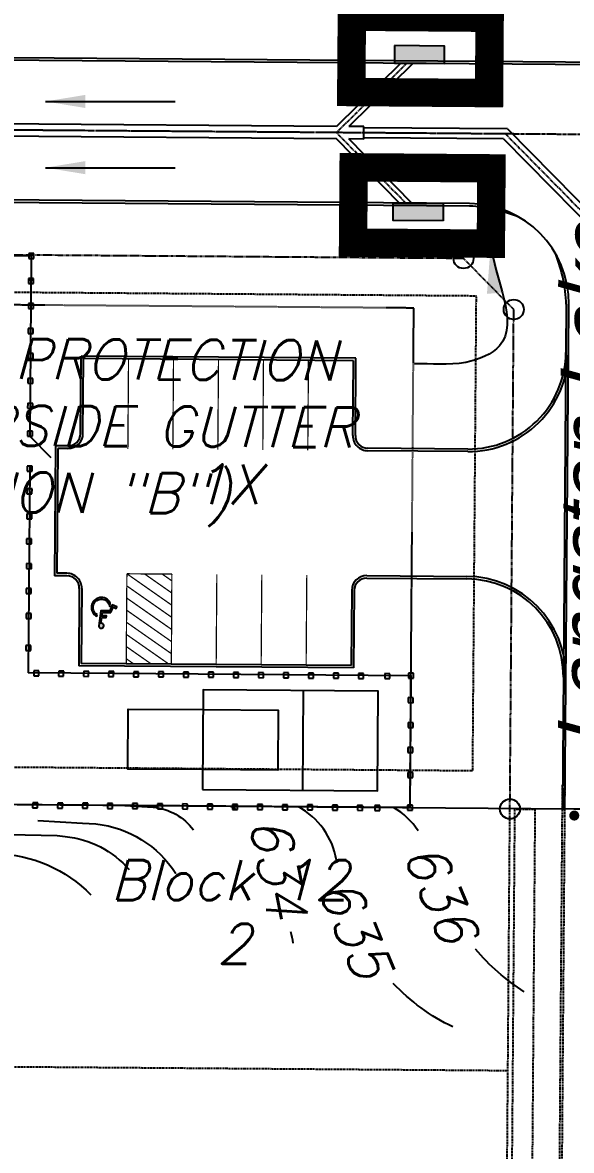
# Model space of a CAD drawing. Header units: feet. Extents: x 2342011 to 2344534, y 7042650 to 7044478.
# Drawn here: x 2342865.9 to 2342975.7, y 7042893.4 to 7043119.2 of the extents above; entities that cross this region are included whole.
import ezdxf
from ezdxf.enums import TextEntityAlignment as Align

# ---------------------------------------------------------------- set-up
doc = ezdxf.new("R2010")
doc.units = ezdxf.units.FT
doc.header["$MEASUREMENT"] = 0
for name, pattern in [('CNTR50', [0.9, 0.75, -0.05, 0.05, -0.05]), ('DEMO12', [0.09375, 0.03125, -0.0625]), ('HIDDEN2', [0.1875, 0.125, -0.0625]), ('HIDN50', [0.1875, 0.125, -0.0625]), ('PHNTM33', [1.16, 0.66, -0.1, 0.1, -0.1, 0.1, -0.1])]:
    doc.linetypes.add(name, pattern=pattern)
for name, color, linetype in [('CONT-MJR-revised', 1, 'Continuous'), ('CONT-MNR-revised', 4, 'Continuous'), ('f-curb b', 251, 'HIDN50'), ('f-curb f', 251, 'HIDN50'), ('f-lot', 251, 'HIDN50'), ('f-lot 100', 251, 'HIDN50'), ('f-row', 251, 'HIDN50'), ('f-sidewalk', 251, 'HIDN50'), ('p-amenity', 7, 'Continuous'), ('p-barricade', 3, 'Continuous'), ('p-bl', 6, 'DEMO12'), ('p-boundary ph 1B', 1, 'Continuous'), ('p-cl', 7, 'CNTR50'), ('p-cl tick', 2, 'Continuous'), ('p-cont 5', 1, 'Continuous'), ('p-curb-b 1B', 55, 'Continuous'), ('p-curb-f 1B', 4, 'Continuous'), ('p-ease', 2, 'HIDN50'), ('P-FLOW-ARROW', 4, 'Continuous'), ('p-lot 100 1B', 2, 'Continuous'), ('p-row', 5, 'PHNTM33'), ('p-sd 1b', 4, 'Continuous'), ('p-sd cl 1b', 7, 'PHNTM33'), ('p-sd inlets 1b', 4, 'Continuous'), ('p-silt fence', 3, 'HIDDEN2'), ('P-streetnames', 3, 'Continuous'), ('p-text', 4, 'Continuous')]:
    doc.layers.add(name, color=color, linetype=linetype)
doc.styles.add('ls80', font='simplex', dxfattribs={"oblique": 15, "height": 8})
doc.styles.get("Standard").update_dxf_attribs({"font": 'Simplex.shx'})
doc.styles.add('TB', font='tb-ld.shx', dxfattribs={"oblique": 15, "height": 36})
doc.dimstyles.get("Standard").update_dxf_attribs({"dimtxt": 0.18, "dimasz": 0.18, "dimexe": 0.18, "dimexo": 0.0625, "dimgap": 0.09, "dimtad": 0, "dimtih": 1, "dimtoh": 1, "dimdec": 4, "dimzin": 0, "dimdsep": 46, "dimtxsty": 'Standard', "dimcen": 0.09, "dimadec": 0, "dimazin": 0, "dimtfac": 1, "dimtdec": 4, "dimtofl": 0, "dimtmove": 0, "dimatfit": 3, "dimfxl": 0, "dimtolj": 1, "dimtzin": 0, "dimarcsym": 0})

# ---------------------------------------------------------------- blocks, each defined once
blk = doc.blocks.new('barricade')
at = {"layer": 'p-barricade'}
blk.add_line((-9.77, 10.03), (9.77, -10.03), dxfattribs=at)
at = {"layer": 'p-barricade', "const_width": 1}
for points in [[(-6.79, 9.24, 1), (-7.75, 9.51, 1)], [(-1.1, 3.4, 1), (-2.06, 3.68, 1)], [(4.34, -2.18, 1), (3.38, -1.9, 1)], [(9.9, -7.88, 1), (8.94, -7.6, 1)]]:
    blk.add_lwpolyline(points, format="xyb", close=True, dxfattribs=at)

msp = doc.modelspace()

# ---------------------------------------------------------------- hatches: boundary and pattern name
at = {"layer": 'p-amenity'}
h = msp.add_hatch(color=256, dxfattribs=at)
edge = h.paths.add_edge_path()
edge.add_line((2342883.53999, 7043001.06595), (2342884.01436, 7043002.16005))
edge.add_line((2342884.01436, 7043002.16005), (2342884.62632, 7043001.89473))
edge.add_line((2342884.62632, 7043001.89473), (2342884.7589, 7043002.20052))
edge.add_line((2342884.7589, 7043002.20052), (2342883.84142, 7043002.59831))
edge.add_line((2342883.84142, 7043002.59831), (2342883.32228, 7043001.40093))
edge.add_line((2342883.32228, 7043001.40093), (2342881.57233, 7043001.41437))
edge.add_line((2342881.57233, 7043001.41437), (2342881.13261, 7042998.41766))
edge.add_arc((2342881.63259, 7042998.41382), 0.5, 539.5600739, 820.5506731)
edge.add_line((2342881.54104, 7042998.90537), (2342881.71339, 7043000.07995))
edge.add_line((2342881.71339, 7043000.07995), (2342882.64536, 7043000.07279))
edge.add_line((2342882.64536, 7043000.07279), (2342882.64792, 7043000.40608))
edge.add_line((2342882.64792, 7043000.40608), (2342881.76225, 7043000.41288))
edge.add_line((2342881.76225, 7043000.41288), (2342881.85997, 7043001.07885))
edge.add_line((2342881.85997, 7043001.07885), (2342883.53999, 7043001.06595))
edge = h.paths.add_edge_path()
edge.add_arc((2342881.66075, 7043002.08041), 1.6667, 7.323428, 238.4185888, ccw=False)
edge.add_line((2342883.31385, 7043002.29287), (2342883.42178, 7043003.02843))
edge.add_arc((2342881.66075, 7043002.08041), 2, 388.2950121, 602.4598534)
edge.add_line((2342880.73601, 7043000.30704), (2342880.78788, 7043000.66055))
at = {"layer": 'p-sd inlets 1b'}
for points in [[(2342940.31223, 7043114.55029), (2342940.28536, 7043111.05039), (2342950.28507, 7043110.97361), (2342950.31194, 7043114.47351)], [(2342950.04321, 7043079.47454), (2342940.0435, 7043079.55132), (2342940.07037, 7043083.05122), (2342950.07008, 7043082.97444)]]:
    msp.add_hatch(color=256, dxfattribs=at).paths.add_polyline_path(points)

# ---------------------------------------------------------------- linework, layer by layer
at = {"layer": 'CONT-MJR-revised', "elevation": 635}
for points in [[(2342928.74478, 7042950.91521, -0.003568228), (2342928.68097, 7042951.50838, 0.232720275), (2342921.01352, 7042962.19655)], [(2342951.98551, 7042918.09486, -0.089260792), (2342940.02884, 7042926.82804, -0.089260792)]]:
    msp.add_lwpolyline(points, format="xyb", dxfattribs=at)
at = {"layer": 'CONT-MNR-revised'}
for points, elevation in [([(2342813.82586, 7043016.92286), (2342809.62188, 7042969.42979), (2342809.46347, 7042966.17345, 0.439322555), (2342818.59841, 7042957.59153), (2342872.77727, 7042956.40916), (2342874.44168, 7042956.24173, -0.191404613), (2342887.19892, 7042949.62466)], 631), ([(2342885.18709, 7042962.47562), (2342892.0288, 7042962.07903, -0.21020184), (2342900.08337, 7042957.5899)], 633), ([(2342908.4672, 7042961.79342, 0.016536524), (2342907.4585, 7042962.30214)], 634), ([(2342945.0325, 7042957.38203, 0.114827471), (2342940.11609, 7042962.04775)], 636), ([(2342877.8448, 7042958.89955), (2342880.57009, 7042958.74157, -0.227742517), (2342896.54283, 7042948.80576)], 632), ([(2342920.04673, 7042934.88999, -0.000164952), (2342919.59334, 7042937.15825, -0.000164952)], 634), ([(2342966.26002, 7042925.16665, -0.074867562), (2342956.48163, 7042933.67398, -0.074867562)], 636)]:
    msp.add_lwpolyline(points, format="xyb", dxfattribs=dict(at, elevation=elevation))
at = {"layer": 'CONT-MNR-revised', "elevation": 632}
msp.add_lwpolyline([(2342868.92046, 7042959.41687), (2342877.8448, 7042958.89955)], dxfattribs=at)
at = {"layer": 'f-curb b'}
msp.add_line((2342972.36655, 7042761.72551), (2342973.94007, 7042966.65554), dxfattribs=at)
at = {"layer": 'f-curb f'}
msp.add_line((2342972.86654, 7042761.72167), (2342974.44006, 7042966.6517), dxfattribs=at)
at = {"layer": 'f-lot', "flags": 128}
msp.add_lwpolyline([(2342962.99954, 7042909.3222), (2342853.00278, 7042910.16679)], dxfattribs=at)
at = {"layer": 'f-row'}
msp.add_line((2342961.86686, 7042761.80613), (2342963.40199, 7042961.73634), dxfattribs=at)
at = {"layer": 'f-sidewalk'}
for p, q in [((2342962.86683, 7042761.79846), (2342964.40197, 7042961.73026)), ((2342964.40197, 7042961.73026), (2342968.4019, 7042961.70594)), ((2342968.4019, 7042961.70594), (2342966.86672, 7042761.76774))]:
    msp.add_line(p, q, dxfattribs=at)
at = {"layer": 'p-amenity'}
for p, q in [((2342814.25555, 7043072.88469), (2342867.63508, 7043072.47487)), ((2342867.13871, 7043072.94963), (2342867.13103, 7043071.94966)), ((2342868.13868, 7043072.94195), (2342867.13871, 7043072.94963)), ((2342868.131, 7043071.94198), (2342868.13868, 7043072.94195)), ((2342867.13103, 7043071.94966), (2342868.131, 7043071.94198)), ((2342867.63508, 7043072.47487), (2342867.35768, 7043036.34704)), ((2342867.10032, 7043067.94978), (2342867.09264, 7043066.94981)), ((2342867.09264, 7043066.94981), (2342868.09261, 7043066.94213)), ((2342868.10029, 7043067.9421), (2342867.10032, 7043067.94978)), ((2342868.09261, 7043066.94213), (2342868.10029, 7043067.9421)), ((2342867.06193, 7043062.94993), (2342867.05425, 7043061.94995)), ((2342867.05425, 7043061.94995), (2342868.05422, 7043061.94228)), ((2342868.0619, 7043062.94225), (2342867.06193, 7043062.94993)), ((2342868.05422, 7043061.94228), (2342868.0619, 7043062.94225)), ((2342867.02354, 7043057.95007), (2342867.01586, 7043056.9501)), ((2342867.01586, 7043056.9501), (2342868.01583, 7043056.94242)), ((2342868.02351, 7043057.94239), (2342867.02354, 7043057.95007)), ((2342868.01583, 7043056.94242), (2342868.02351, 7043057.94239)), ((2342866.98515, 7043052.95022), (2342866.97747, 7043051.95025)), ((2342867.98512, 7043052.94254), (2342866.98515, 7043052.95022)), ((2342867.97744, 7043051.94257), (2342867.98512, 7043052.94254)), ((2342866.97747, 7043051.95025), (2342867.97744, 7043051.94257)), ((2342877.47656, 7043036.89827), (2342877.59557, 7043052.39781)), ((2342932.59395, 7043051.97552), (2342877.59557, 7043052.39781)), ((2342877.97654, 7043036.89443), (2342878.09171, 7043051.89399)), ((2342932.09012, 7043051.47937), (2342878.09171, 7043051.89399)), ((2342931.97495, 7043036.47981), (2342932.09012, 7043051.47937)), ((2342932.47494, 7043036.47597), (2342932.59395, 7043051.97552)), ((2342866.94676, 7043047.95037), (2342866.93908, 7043046.9504)), ((2342867.94673, 7043047.94269), (2342866.94676, 7043047.95037)), ((2342867.93905, 7043046.94272), (2342867.94673, 7043047.94269)), ((2342866.93908, 7043046.9504), (2342867.93905, 7043046.94272)), ((2342866.90837, 7043042.95051), (2342866.90069, 7043041.95054)), ((2342866.90069, 7043041.95054), (2342867.90066, 7043041.94287)), ((2342867.90834, 7043042.94284), (2342866.90837, 7043042.95051)), ((2342867.90066, 7043041.94287), (2342867.90834, 7043042.94284)), ((2342866.86537, 7043037.35085), (2342866.85769, 7043036.35088)), ((2342867.86534, 7043037.34317), (2342866.86537, 7043037.35085)), ((2342867.85766, 7043036.3432), (2342867.86534, 7043037.34317)), ((2342866.85769, 7043036.35088), (2342867.85766, 7043036.3432)), ((2342867.35768, 7043036.34704), (2342871.56762, 7043032.07195)), ((2342872.45751, 7043034.43673), (2342872.25788, 7043008.4375)), ((2342874.95744, 7043034.41754), (2342872.45751, 7043034.43673)), ((2342872.95366, 7043033.93291), (2342872.7617, 7043008.93364)), ((2342874.9536, 7043033.91755), (2342872.95366, 7043033.93291)), ((2342954.95124, 7043033.3033), (2342934.95183, 7043033.45687)), ((2342954.95508, 7043033.80329), (2342934.95567, 7043033.95685)), ((2342866.81162, 7043030.35106), (2342866.80395, 7043029.35109)), ((2342867.81159, 7043030.34338), (2342866.81162, 7043030.35106)), ((2342867.31161, 7043030.34722), (2342866.99431, 7042989.02338)), ((2342867.80392, 7043029.34341), (2342867.81159, 7043030.34338)), ((2342866.80395, 7043029.35109), (2342867.80392, 7043029.34341)), ((2342866.77707, 7043025.85128), (2342866.7694, 7043024.85131)), ((2342867.77704, 7043025.8436), (2342866.77707, 7043025.85128)), ((2342867.76937, 7043024.84363), (2342867.77704, 7043025.8436)), ((2342866.7694, 7043024.85131), (2342867.76937, 7043024.84363)), ((2342866.73868, 7043020.85142), (2342866.731, 7043019.85145)), ((2342867.73865, 7043020.84375), (2342866.73868, 7043020.85142)), ((2342867.73098, 7043019.84378), (2342867.73865, 7043020.84375)), ((2342866.731, 7043019.85145), (2342867.73098, 7043019.84378)), ((2342866.70029, 7043015.85157), (2342866.69261, 7043014.8516)), ((2342866.69261, 7043014.8516), (2342867.69258, 7043014.84392)), ((2342867.70026, 7043015.84389), (2342866.70029, 7043015.85157)), ((2342867.69258, 7043014.84392), (2342867.70026, 7043015.84389)), ((2342866.6619, 7043010.85172), (2342866.65422, 7043009.85175)), ((2342866.65422, 7043009.85175), (2342867.65419, 7043009.84407)), ((2342867.66187, 7043010.84404), (2342866.6619, 7043010.85172)), ((2342867.65419, 7043009.84407), (2342867.66187, 7043010.84404)), ((2342874.75781, 7043008.4183), (2342872.25788, 7043008.4375)), ((2342874.76164, 7043008.91829), (2342872.7617, 7043008.93364)), ((2342934.75604, 7043007.95762), (2342954.75545, 7043007.80406)), ((2342934.75988, 7043008.4576), (2342954.75929, 7043008.30404)), ((2342866.62351, 7043005.85187), (2342866.61583, 7043004.8519)), ((2342867.62348, 7043005.84419), (2342866.62351, 7043005.85187)), ((2342867.6158, 7043004.84422), (2342867.62348, 7043005.84419)), ((2342877.23854, 7043005.89918), (2342877.11953, 7042990.39964)), ((2342877.73852, 7043005.89534), (2342877.62335, 7042990.89578)), ((2342931.73693, 7043005.48073), (2342931.62176, 7042990.48117)), ((2342932.23692, 7043005.47689), (2342932.1179, 7042989.97734)), ((2342866.61583, 7043004.8519), (2342867.6158, 7043004.84422)), ((2342866.58512, 7043000.85201), (2342866.57744, 7042999.85204)), ((2342867.58509, 7043000.84434), (2342866.58512, 7043000.85201)), ((2342867.57741, 7042999.84437), (2342867.58509, 7043000.84434)), ((2342866.57744, 7042999.85204), (2342867.57741, 7042999.84437)), ((2342866.53598, 7042994.45189), (2342866.5283, 7042993.45192)), ((2342867.53595, 7042994.44421), (2342866.53598, 7042994.45189)), ((2342867.52827, 7042993.44424), (2342867.53595, 7042994.44421)), ((2342866.5283, 7042993.45192), (2342867.52827, 7042993.44424)), ((2342868.11594, 7042989.37401), (2342868.10826, 7042988.37404)), ((2342869.11591, 7042989.36634), (2342868.11594, 7042989.37401)), ((2342869.10823, 7042988.36637), (2342869.11591, 7042989.36634)), ((2342873.11579, 7042989.33562), (2342873.10811, 7042988.33565)), ((2342874.11576, 7042989.32795), (2342873.11579, 7042989.33562)), ((2342874.10808, 7042988.32798), (2342874.11576, 7042989.32795)), ((2342932.1179, 7042989.97734), (2342877.11953, 7042990.39964)), ((2342931.62176, 7042990.48117), (2342877.62335, 7042990.89578)), ((2342878.11564, 7042989.29723), (2342878.10797, 7042988.29726)), ((2342879.11561, 7042989.28956), (2342878.11564, 7042989.29723)), ((2342879.10794, 7042988.28958), (2342879.11561, 7042989.28956)), ((2342883.1155, 7042989.25884), (2342883.10782, 7042988.25887)), ((2342884.11547, 7042989.25116), (2342883.1155, 7042989.25884)), ((2342884.10779, 7042988.25119), (2342884.11547, 7042989.25116)), ((2342888.11535, 7042989.22045), (2342888.10767, 7042988.22048)), ((2342889.11532, 7042989.21277), (2342888.11535, 7042989.22045)), ((2342889.10764, 7042988.2128), (2342889.11532, 7042989.21277)), ((2342943.60634, 7042988.42661), (2342866.99431, 7042989.02338)), ((2342868.10826, 7042988.37404), (2342869.10823, 7042988.36637)), ((2342873.10811, 7042988.33565), (2342874.10808, 7042988.32798)), ((2342878.10797, 7042988.29726), (2342879.10794, 7042988.28958)), ((2342883.10782, 7042988.25887), (2342884.10779, 7042988.25119)), ((2342888.10767, 7042988.22048), (2342889.10764, 7042988.2128)), ((2342893.1152, 7042989.18206), (2342893.10752, 7042988.18209)), ((2342893.10752, 7042988.18209), (2342894.10749, 7042988.17441)), ((2342894.11517, 7042989.17438), (2342893.1152, 7042989.18206)), ((2342894.10749, 7042988.17441), (2342894.11517, 7042989.17438)), ((2342898.11505, 7042989.14367), (2342898.10738, 7042988.1437)), ((2342898.10738, 7042988.1437), (2342899.10735, 7042988.13602)), ((2342899.11502, 7042989.13599), (2342898.11505, 7042989.14367)), ((2342899.10735, 7042988.13602), (2342899.11502, 7042989.13599)), ((2342903.11491, 7042989.10528), (2342903.10723, 7042988.10531)), ((2342903.10723, 7042988.10531), (2342904.1072, 7042988.09763)), ((2342904.11488, 7042989.0976), (2342903.11491, 7042989.10528)), ((2342904.1072, 7042988.09763), (2342904.11488, 7042989.0976)), ((2342908.11476, 7042989.06689), (2342908.10708, 7042988.06692)), ((2342908.10708, 7042988.06692), (2342909.10705, 7042988.05924)), ((2342909.11473, 7042989.05921), (2342908.11476, 7042989.06689)), ((2342909.10705, 7042988.05924), (2342909.11473, 7042989.05921)), ((2342913.11461, 7042989.0285), (2342913.10693, 7042988.02853)), ((2342913.10693, 7042988.02853), (2342914.1069, 7042988.02085)), ((2342914.11458, 7042989.02082), (2342913.11461, 7042989.0285)), ((2342914.1069, 7042988.02085), (2342914.11458, 7042989.02082)), ((2342918.11446, 7042988.99011), (2342918.10679, 7042987.99014)), ((2342918.10679, 7042987.99014), (2342919.10676, 7042987.98246)), ((2342919.11443, 7042988.98243), (2342918.11446, 7042988.99011)), ((2342919.10676, 7042987.98246), (2342919.11443, 7042988.98243)), ((2342923.11432, 7042988.95172), (2342923.10664, 7042987.95175)), ((2342923.10664, 7042987.95175), (2342924.10661, 7042987.94407)), ((2342924.11429, 7042988.94404), (2342923.11432, 7042988.95172)), ((2342924.10661, 7042987.94407), (2342924.11429, 7042988.94404)), ((2342928.11417, 7042988.91333), (2342928.10649, 7042987.91336)), ((2342928.10649, 7042987.91336), (2342929.10646, 7042987.90568)), ((2342929.11414, 7042988.90565), (2342928.11417, 7042988.91333)), ((2342929.10646, 7042987.90568), (2342929.11414, 7042988.90565)), ((2342933.11402, 7042988.87494), (2342933.10634, 7042987.87497)), ((2342933.10634, 7042987.87497), (2342934.10631, 7042987.86729)), ((2342934.11399, 7042988.86726), (2342933.11402, 7042988.87494)), ((2342934.10631, 7042987.86729), (2342934.11399, 7042988.86726)), ((2342938.3555, 7042988.8345), (2342938.34782, 7042987.83453)), ((2342938.34782, 7042987.83453), (2342939.34779, 7042987.82685)), ((2342939.35547, 7042988.82682), (2342938.3555, 7042988.8345)), ((2342939.34779, 7042987.82685), (2342939.35547, 7042988.82682)), ((2342943.11019, 7042988.93043), (2342943.10251, 7042987.93046)), ((2342943.10251, 7042987.93046), (2342944.10248, 7042987.92278)), ((2342944.11016, 7042988.92275), (2342943.11019, 7042988.93043)), ((2342943.60634, 7042988.42661), (2342943.4036, 7042962.02214)), ((2342944.10248, 7042987.92278), (2342944.11016, 7042988.92275)), ((2342943.07253, 7042984.02542), (2342943.06485, 7042983.02545)), ((2342943.06485, 7042983.02545), (2342944.06482, 7042983.01777)), ((2342944.0725, 7042984.01774), (2342943.07253, 7042984.02542)), ((2342944.06482, 7042983.01777), (2342944.0725, 7042984.01774)), ((2342943.03414, 7042979.02557), (2342943.02646, 7042978.02559)), ((2342943.02646, 7042978.02559), (2342944.02643, 7042978.01792)), ((2342944.03411, 7042979.01789), (2342943.03414, 7042979.02557)), ((2342944.02643, 7042978.01792), (2342944.03411, 7042979.01789)), ((2342942.99575, 7042974.02571), (2342942.98807, 7042973.02574)), ((2342943.99572, 7042974.01803), (2342942.99575, 7042974.02571)), ((2342943.98804, 7042973.01806), (2342943.99572, 7042974.01803)), ((2342942.98807, 7042973.02574), (2342943.98804, 7042973.01806)), ((2342942.95736, 7042969.02586), (2342942.94968, 7042968.02589)), ((2342943.95733, 7042969.01818), (2342942.95736, 7042969.02586)), ((2342943.94965, 7042968.01821), (2342943.95733, 7042969.01818)), ((2342942.94968, 7042968.02589), (2342943.94965, 7042968.01821)), ((2342943.4036, 7042962.02214), (2342813.41209, 7042963.03472)), ((2342867.9132, 7042962.96955), (2342867.90552, 7042961.96958)), ((2342868.91317, 7042962.96187), (2342867.9132, 7042962.96955)), ((2342868.90549, 7042961.9619), (2342868.91317, 7042962.96187)), ((2342872.91305, 7042962.93116), (2342872.90537, 7042961.93119)), ((2342873.91302, 7042962.92348), (2342872.91305, 7042962.93116)), ((2342873.90534, 7042961.92351), (2342873.91302, 7042962.92348)), ((2342877.9129, 7042962.89277), (2342877.90522, 7042961.8928)), ((2342878.91287, 7042962.88509), (2342877.9129, 7042962.89277)), ((2342878.90519, 7042961.88512), (2342878.91287, 7042962.88509)), ((2342882.91275, 7042962.85438), (2342882.90508, 7042961.85441)), ((2342883.91272, 7042962.8467), (2342882.91275, 7042962.85438)), ((2342883.90505, 7042961.84673), (2342883.91272, 7042962.8467)), ((2342887.91261, 7042962.81599), (2342887.90493, 7042961.81602)), ((2342888.91258, 7042962.80831), (2342887.91261, 7042962.81599)), ((2342888.9049, 7042961.80834), (2342888.91258, 7042962.80831)), ((2342892.91246, 7042962.7776), (2342892.90478, 7042961.77763)), ((2342893.91243, 7042962.76992), (2342892.91246, 7042962.7776)), ((2342893.90475, 7042961.76995), (2342893.91243, 7042962.76992)), ((2342897.91231, 7042962.73921), (2342897.90463, 7042961.73924)), ((2342898.91228, 7042962.73153), (2342897.91231, 7042962.73921)), ((2342898.9046, 7042961.73156), (2342898.91228, 7042962.73153)), ((2342902.91216, 7042962.70082), (2342902.90449, 7042961.70085)), ((2342903.91214, 7042962.69314), (2342902.91216, 7042962.70082)), ((2342903.90446, 7042961.69317), (2342903.91214, 7042962.69314)), ((2342907.91202, 7042962.66243), (2342907.90434, 7042961.66246)), ((2342908.91199, 7042962.65475), (2342907.91202, 7042962.66243)), ((2342908.90431, 7042961.65478), (2342908.91199, 7042962.65475)), ((2342912.91187, 7042962.62404), (2342912.90419, 7042961.62406)), ((2342913.91184, 7042962.61636), (2342912.91187, 7042962.62404)), ((2342913.90416, 7042961.61639), (2342913.91184, 7042962.61636)), ((2342917.91172, 7042962.58565), (2342917.90404, 7042961.58567)), ((2342918.91169, 7042962.57797), (2342917.91172, 7042962.58565)), ((2342918.90402, 7042961.578), (2342918.91169, 7042962.57797)), ((2342922.91158, 7042962.54725), (2342922.9039, 7042961.54728)), ((2342923.91155, 7042962.53958), (2342922.91158, 7042962.54725)), ((2342923.90387, 7042961.53961), (2342923.91155, 7042962.53958)), ((2342927.91143, 7042962.50886), (2342927.90375, 7042961.50889)), ((2342928.9114, 7042962.50119), (2342927.91143, 7042962.50886)), ((2342928.90372, 7042961.50122), (2342928.9114, 7042962.50119)), ((2342932.91128, 7042962.47047), (2342932.9036, 7042961.4705)), ((2342933.91125, 7042962.4628), (2342932.91128, 7042962.47047)), ((2342933.90357, 7042961.46283), (2342933.91125, 7042962.4628)), ((2342936.37694, 7042962.44386), (2342936.36926, 7042961.44389)), ((2342937.37691, 7042962.43619), (2342936.37694, 7042962.44386)), ((2342937.36924, 7042961.43621), (2342937.37691, 7042962.43619)), ((2342942.90745, 7042962.52596), (2342942.89977, 7042961.52599)), ((2342943.90742, 7042962.51829), (2342942.90745, 7042962.52596)), ((2342943.89974, 7042961.51832), (2342943.90742, 7042962.51829)), ((2342867.90552, 7042961.96958), (2342868.90549, 7042961.9619)), ((2342872.90537, 7042961.93119), (2342873.90534, 7042961.92351)), ((2342877.90522, 7042961.8928), (2342878.90519, 7042961.88512)), ((2342882.90508, 7042961.85441), (2342883.90505, 7042961.84673)), ((2342887.90493, 7042961.81602), (2342888.9049, 7042961.80834)), ((2342892.90478, 7042961.77763), (2342893.90475, 7042961.76995)), ((2342897.90463, 7042961.73924), (2342898.9046, 7042961.73156)), ((2342902.90449, 7042961.70085), (2342903.90446, 7042961.69317)), ((2342907.90434, 7042961.66246), (2342908.90431, 7042961.65478)), ((2342912.90419, 7042961.62406), (2342913.90416, 7042961.61639)), ((2342917.90404, 7042961.58567), (2342918.90402, 7042961.578)), ((2342922.9039, 7042961.54728), (2342923.90387, 7042961.53961)), ((2342927.90375, 7042961.50889), (2342928.90372, 7042961.50122)), ((2342932.9036, 7042961.4705), (2342933.90357, 7042961.46283)), ((2342936.36926, 7042961.44389), (2342937.36924, 7042961.43621)), ((2342942.89977, 7042961.52599), (2342943.89974, 7042961.51832))]:
    msp.add_line(p, q, dxfattribs=at)
at = {"layer": 'p-amenity', "color": 251, "const_width": 0.25}
for points in [[(2342886.95324, 7043033.82541), (2342887.09145, 7043051.82488)], [(2342895.95298, 7043033.75631), (2342896.09118, 7043051.75578)], [(2342904.95271, 7043033.68721), (2342905.09092, 7043051.68668)], [(2342913.95245, 7043033.61811), (2342914.09065, 7043051.61757)], [(2342922.95218, 7043033.549), (2342923.09039, 7043051.54847)], [(2342886.76129, 7043008.82615), (2342886.62309, 7042990.82668)], [(2342895.76103, 7043008.75705), (2342886.76129, 7043008.82615)], [(2342886.76129, 7043008.82615), (2342895.72654, 7043002.54962)], [(2342890.28723, 7043008.79908), (2342895.74005, 7043004.98158)], [(2342893.81316, 7043008.772), (2342895.75356, 7043007.41354)], [(2342895.76103, 7043008.75705), (2342895.66102, 7042990.75728)], [(2342904.76076, 7043008.68794), (2342904.62255, 7042990.68848)], [(2342913.76049, 7043008.61884), (2342913.62229, 7042990.61937)], [(2342922.76023, 7043008.54974), (2342922.62202, 7042990.55027)], [(2342886.74264, 7043006.39778), (2342895.71303, 7043000.11765)], [(2342886.724, 7043003.96942), (2342895.67614, 7042997.70206)], [(2342886.70535, 7043001.54105), (2342895.6575, 7042995.27369)], [(2342886.68671, 7042999.11268), (2342895.63885, 7042992.84532)], [(2342886.66806, 7042996.68431), (2342895.12824, 7042990.76138)], [(2342886.64571, 7042994.25597), (2342891.5986, 7042990.78848)], [(2342886.62707, 7042991.82761), (2342888.07266, 7042990.81555)]]:
    msp.add_lwpolyline(points, dxfattribs=at)
at = {"layer": 'p-amenity'}
for points in [[(2342880.78788, 7043000.66055, -1.586363247), (2342883.31385, 7043002.29287), (2342883.42178, 7043003.02843, 1.353457279), (2342880.73601, 7043000.30704)], [(2342883.53999, 7043001.06595), (2342884.01436, 7043002.16005), (2342884.62632, 7043001.89473), (2342884.7589, 7043002.20052), (2342883.84142, 7043002.59831), (2342883.32228, 7043001.40093), (2342881.57233, 7043001.41437), (2342881.13261, 7042998.41766, 2.78487151), (2342881.54104, 7042998.90537), (2342881.71339, 7043000.07995), (2342882.64536, 7043000.07279), (2342882.64792, 7043000.40608), (2342881.76225, 7043000.41288), (2342881.85997, 7043001.07885)]]:
    msp.add_lwpolyline(points, format="xyb", close=True, dxfattribs=at)
at = {"layer": 'p-amenity', "flags": 128}
msp.add_lwpolyline([(2342901.90033, 7042965.62176), (2342936.8993, 7042965.35303), (2342937.05286, 7042985.35244), (2342902.05389, 7042985.62118)], close=True, dxfattribs=at)
for points in [[(2342922.0533, 7042985.46761), (2342921.89974, 7042965.4682)], [(2342901.93104, 7042969.62165), (2342886.93148, 7042969.73682), (2342887.02362, 7042981.73646), (2342902.02318, 7042981.62129)]]:
    msp.add_lwpolyline(points, dxfattribs=at)
at = {"layer": 'p-amenity', "ltscale": 0.5, "flags": 128}
msp.add_lwpolyline([(2342902.02318, 7042981.62129), (2342917.02273, 7042981.50612), (2342916.9306, 7042969.50648), (2342901.93104, 7042969.62165)], dxfattribs=at)
at = {"layer": 'p-amenity'}
for centre, radius, start, end in [((2342955.1048, 7043053.30271), 20, 269.5600739, 359.560074), ((2342955.1048, 7043053.30271), 19.5, 269.5600739, 359.560074), ((2342874.97663, 7043036.91746), 3, 269.560074, 359.5600739), ((2342874.97663, 7043036.91746), 2.5, 269.560074, 359.5600739), ((2342934.97486, 7043036.45678), 3, 179.5600739, 269.560074), ((2342934.97486, 7043036.45678), 2.5, 179.5600739, 269.560074), ((2342874.73861, 7043005.91838), 2.5, 359.5600739, 89.560074), ((2342874.73861, 7043005.91838), 3, 359.5600739, 89.560074), ((2342934.73684, 7043005.45769), 3, 89.560074, 179.5600739), ((2342934.73684, 7043005.45769), 2.5, 89.560074, 179.5600739), ((2342954.60572, 7042988.30463), 19.5, 359.560074, 89.560074), ((2342954.60572, 7042988.30463), 20, 359.560074, 89.560074)]:
    msp.add_arc(centre, radius, start, end, dxfattribs=at)
at = {"layer": 'p-bl'}
for p, q in [((2342944.1714, 7043062.01919), (2342814.1799, 7043063.03177)), ((2342943.40258, 7042961.8899), (2342944.1714, 7043062.01919))]:
    msp.add_line(p, q, dxfattribs=at)
at = {"layer": 'p-boundary ph 1B'}
msp.add_lwpolyline([(2344142.73293, 7044302.72084), (2342477.81161, 7044315.50462), (2342035.46045, 7044319.13558), (2342034.35461, 7044184.41337), (2342107.06987, 7044156.70628), (2342107.16995, 7044072.2292), (2342121.60108, 7043929.298), (2342159.64623, 7043701.60982), (2342241.7294, 7043584.6412), (2342449.91435, 7043583.44498), (2342452.65155, 7042909.18455), (2342506.9994, 7042909.03045, 0.283299893), (2342663.57014, 7043004.87335, -0.284639495), (2342776.0262, 7043073.32928), (2342814.25668, 7043073.03148), (2342813.41209, 7042963.03472), (2343901.12067, 7042954.56194), (2344004.72784, 7043063.75822), (2344140.78206, 7043062.69841), (2344150.84666, 7043052.62073), (2344142.73293, 7044302.72084)], format="xyb", dxfattribs=at)
at = {"layer": 'p-cl'}
msp.add_line((2344150.61948, 7043087.62254), (2342776.22036, 7043098.32852), dxfattribs=at)
at = {"layer": 'p-cl tick'}
for centre in [(2342954.11671, 7043071.94203), (2342964.1698, 7043061.73336), (2342963.40199, 7042961.73634)]:
    msp.add_circle(centre, 2, dxfattribs=at)
at = {"layer": 'p-cont 5', "elevation": 630, "flags": 128}
msp.add_lwpolyline([(2342832.17435, 7042953.59153), (2342860.58093, 7042952.81867, -0.193514279), (2342879.57592, 7042944.57406, 0.392460368)], format="xyb", dxfattribs=at)
at = {"layer": 'p-curb-b 1B'}
for p, q in [((2342955.33064, 7043082.43289), (2342776.10742, 7043083.82896)), ((2342974.67817, 7043062.78376), (2342974.60423, 7043053.15299)), ((2342974.60423, 7043053.15299), (2342973.90267, 7042961.78457)), ((2342973.90267, 7042961.78457), (2342974.40266, 7042961.78073))]:
    msp.add_line(p, q, dxfattribs=at)
msp.add_lwpolyline([(2342836.59924, 7043114.53712, 0.081714045), (2342846.58004, 7043112.28089), (2344142.24632, 7043102.18821)], format="xyb", dxfattribs=at)
for centre, start, end in [((2342953.46387, 7043050.97047), 67.9199581, 86.6044327), ((2342943.19064, 7043061.40384), 2.5093407, 21.1938154)]:
    msp.add_arc(centre, 31.51775, start, end, dxfattribs=at)
at = {"layer": 'p-curb-f 1B'}
for p, q in [((2344142.2423, 7043101.68822), (2342846.57614, 7043111.78091)), ((2342955.33453, 7043082.93287), (2342776.11131, 7043084.32895)), ((2342975.10421, 7043053.14915), (2342975.17816, 7043062.77992)), ((2342974.40265, 7042961.78067), (2342975.10421, 7043053.14915)), ((2343002.40178, 7042961.56569), (2342974.40265, 7042961.78067))]:
    msp.add_line(p, q, dxfattribs=at)
msp.add_arc((2342955.17875, 7043062.93348), 20, 359.560074, 89.5536995, dxfattribs=at)
at = {"layer": 'p-ease'}
for p, q in [((2342956.69022, 7043064.42175), (2342824.19879, 7043065.4538)), ((2342955.9608, 7042969.42455), (2342956.69022, 7043064.42175))]:
    msp.add_line(p, q, dxfattribs=at)
msp.add_lwpolyline([(2342813.47051, 7042970.53449), (2342955.9608, 7042969.42455)], dxfattribs=at)
at = {"layer": 'p-row'}
for p, q in [((2342954.11671, 7043071.94203), (2342776.0262, 7043073.32928)), ((2342954.11671, 7043071.94203), (2342776.0262, 7043073.32928)), ((2342954.11671, 7043071.94203), (2342776.0262, 7043073.32928)), ((2342964.1698, 7043061.73336), (2342954.11671, 7043071.94203)), ((2342868.09775, 7043067.61193), (2342867.09778, 7043067.61972)), ((2342963.40299, 7042961.86635), (2342964.1698, 7043061.73336)), ((2342955.90321, 7042961.92394), (2342955.90322, 7042961.92477))]:
    msp.add_line(p, q, dxfattribs=at)
at = {"layer": 'p-sd 1b'}
for p, q in [((2342941.54747, 7043111.0407), (2342928.69896, 7043098.39082)), ((2342944.02255, 7043111.0217), (2342931.17376, 7043098.37154)), ((2342928.69896, 7043098.39082), (2342776.2301, 7043099.57848)), ((2342934.17367, 7043098.34817), (2342931.17376, 7043098.37154)), ((2342934.1542, 7043095.84825), (2342934.17367, 7043098.34817)), ((2342962.93301, 7043097.87414), (2342934.17172, 7043098.09818)), ((2342962.93301, 7043097.87414), (2342990.23516, 7043070.14639)), ((2342928.67949, 7043095.89089), (2342776.21063, 7043097.07856)), ((2342941.3302, 7043083.04155), (2342928.67949, 7043095.89089)), ((2342934.1542, 7043095.84825), (2342931.15429, 7043095.87162)), ((2342943.80445, 7043083.02283), (2342931.15429, 7043095.87162)), ((2342962.08909, 7043095.88065), (2342934.15614, 7043096.09824)), ((2342962.08909, 7043095.88065), (2342988.22886, 7043069.33341))]:
    msp.add_line(p, q, dxfattribs=at)
at = {"layer": 'p-sd cl 1b'}
for p, q in [((2342942.78529, 7043111.03148), (2342928.67666, 7043097.14095)), ((2342962.51105, 7043096.8774), (2342776.22036, 7043098.32852)), ((2342942.56719, 7043083.03233), (2342928.67666, 7043097.14095)), ((2342962.51105, 7043096.8774), (2342989.23201, 7043069.7399))]:
    msp.add_line(p, q, dxfattribs=at)
at = {"layer": 'p-sd inlets 1b'}
for points in [[(2342940.31223, 7043114.55029), (2342940.28536, 7043111.05039), (2342950.28507, 7043110.97361), (2342950.31194, 7043114.47351), (2342940.31223, 7043114.55029)], [(2342950.04321, 7043079.47454), (2342940.0435, 7043079.55132), (2342940.07037, 7043083.05122), (2342950.07008, 7043082.97444), (2342950.04321, 7043079.47454)]]:
    msp.add_lwpolyline(points, dxfattribs=at)
at = {"layer": 'p-silt fence', "const_width": 5.682}
for points in [[(2342931.77242, 7043120.34434), (2342959.34653, 7043120.12955), (2342959.2291, 7043105.05495), (2342931.65499, 7043105.26974)], [(2342932.13154, 7043090.19808), (2342959.70565, 7043089.98329), (2342959.58822, 7043074.90869), (2342932.01411, 7043075.12348)]]:
    msp.add_lwpolyline(points, close=True, dxfattribs=at)

# ---------------------------------------------------------------- block references
at = {"layer": 'p-barricade', "color": 2, "rotation": 225.2948682252137}
msp.add_blockref('barricade', (2342988.40224, 7042961.67318), dxfattribs=at)

# ---------------------------------------------------------------- texts
at = {"layer": 'CONT-MNR-revised', "linetype": 'Continuous', "char_height": 8, "attachment_point": 5, "style": 'ls80'}
for s, insert, rotation in [('{634}', (2342917.04302, 7042950.06526, 634), 281.069678), ('{636}', (2342949.50674, 7042945.0016, 636), 292.8316727), ('{635}', (2342932.41973, 7042937.95011, 635), 292.8316727)]:
    msp.add_mtext(s, dxfattribs=dict(at, insert=insert, rotation=rotation))
at = {"layer": 'f-lot 100', "style": 'ls80', "oblique": 15}
for s, p in [('Block 12', (2342907.29592, 7042947.49454)), ('2', (2342908.19311, 7042934.74376))]:
    msp.add_text(s, height=8, dxfattribs=at).set_placement(p, align=Align.MIDDLE_CENTER)
at = {"layer": 'p-lot 100 1B', "style": 'ls80', "oblique": 15}
msp.add_text('1X', height=8, dxfattribs=at).set_placement((2342906.80412, 7043026.72699), align=Align.MIDDLE_CENTER)
msp.add_text('1X', height=8, dxfattribs=at).set_placement((2342906.80412, 7043026.72699), align=Align.MIDDLE_CENTER)
at = {"layer": 'P-streetnames', "insert": (2342973.37983, 7043026.13224, 635), "char_height": 12, "width": 178.9866667, "attachment_point": 2, "rotation": 89.5600739, "style": 'TB'}
msp.add_mtext('Langston Lake \\PRoad', dxfattribs=at)
at = {"layer": 'p-text', "char_height": 8.0000002, "attachment_point": 1, "rotation": 359.7357493, "style": 'ls80'}
for s, insert in [('INLET PROTECTION', (2342830.69165, 7043055.97945, 391.73803)), ('(CURBSIDE GUTTER\\P  OPTION "B")', (2342830.22196, 7043042.59922, 391.73803))]:
    msp.add_mtext(s, dxfattribs=dict(at, insert=insert))

# ---------------------------------------------------------------- leaders
at = {"layer": 'P-FLOW-ARROW'}
for points in [[(2342870.47286, 7043103.3802), (2342896.44308, 7043103.3802)], [(2342870.47286, 7043090.12372), (2342896.44308, 7043090.12372)]]:
    msp.add_leader(points, dimstyle='Standard', override={"dimscale": 100, "dimtxt": 0.08, "dimasz": 0.08, "dimexe": 0.01, "dimexo": 0.01, "dimgap": 0.03, "dimtad": 1, "dimtih": 0, "dimtoh": 0, "dimdec": 0, "dimpost": "'", "dimclrd": 256, "dimclre": 256, "dimclrt": 256}, dxfattribs=at)
at = {"layer": 'p-text', "path_type": 1}
msp.add_leader([(2342959.58864, 7043074.96256), (2342961.34407, 7043054.47975), (2342954.57737, 7043051.14762), (2342944.29418, 7043050.86202)], dimstyle='Standard', override={"dimscale": 40, "dimtxt": 0.08, "dimasz": 0.25, "dimexe": 0.01, "dimgap": 0.05, "dimtad": 0, "dimtih": 0, "dimtoh": 0, "dimpost": "'", "dimtxsty": 'ls80', "dimaunit": 4}, dxfattribs=at)

doc.saveas('drawing.dxf')
